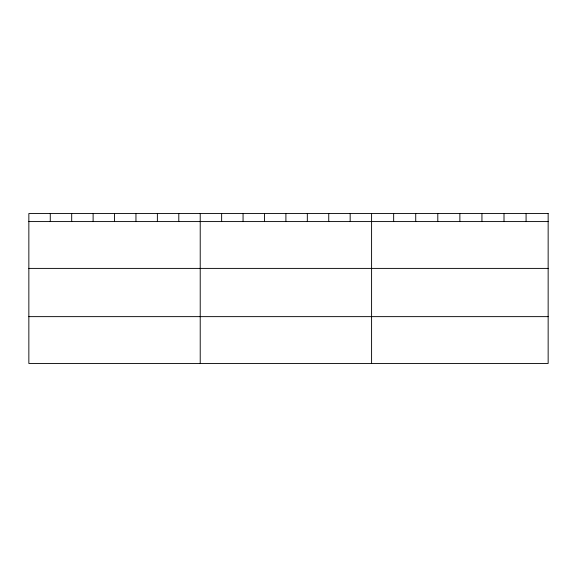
<?xml version="1.0" encoding="UTF-8"?>
<svg xmlns="http://www.w3.org/2000/svg" width="577" height="577" viewBox="0 0 577 577"><rect width="100%" height="100%" fill="white"/><g stroke="black" fill="none" stroke-linecap="round" stroke-linejoin="round"><path stroke-width="0.87" d="M28.85 221.575L548.15 221.575M28.85 268.399L548.15 268.399M28.85 316.636L548.15 316.636M526.08 213.54L526.08 221.575M504.009 213.54L504.009 221.575M481.939 213.54L481.939 221.575M459.869 213.54L459.869 221.575M437.799 213.54L437.799 221.575M415.728 213.54L415.728 221.575M393.658 213.54L393.658 221.575M371.588 213.54L371.588 363.46M350.167 213.54L350.167 221.575M328.746 213.54L328.746 221.575M307.325 213.54L307.325 221.575M285.903 213.54L285.903 221.575M264.482 213.54L264.482 221.575M243.061 213.54L243.061 221.575M221.64 213.54L221.64 221.575M200.219 213.54L200.219 363.46M178.798 213.54L178.798 221.575M157.377 213.54L157.377 221.575M135.956 213.54L135.956 221.575M114.534 213.54L114.534 221.575M93.113 213.54L93.113 221.575M71.692 213.54L71.692 221.575M50.271 213.54L50.271 221.575M548.15 213.54L28.85 213.54L28.85 363.46L548.15 363.46L548.15 213.54"/></g></svg>
